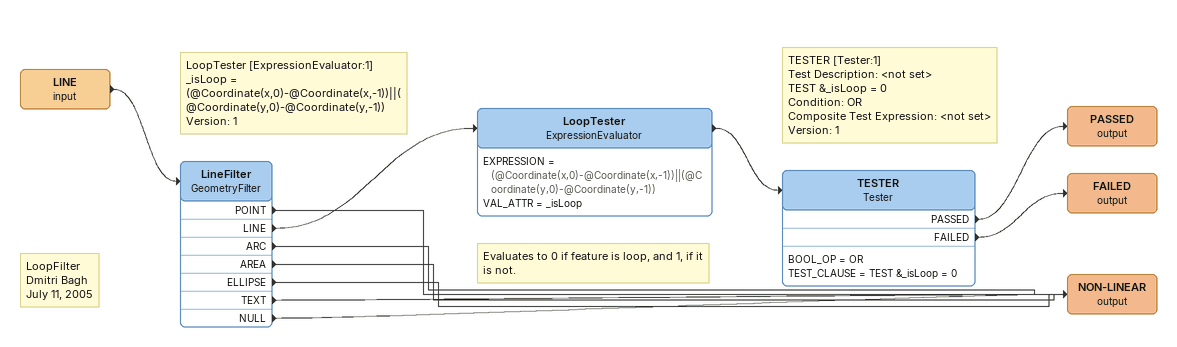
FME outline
LINE (input)
    -> LineFilter
Note: LoopFilter / Dmitri Bagh / July 11, 2005
LineFilter: GeometryFilter
    POINT -> NON-LINEAR (output)
    LINE -> LoopTester
    ARC -> NON-LINEAR (output)
    AREA -> NON-LINEAR (output)
    ELLIPSE -> NON-LINEAR (output)
    TEXT -> NON-LINEAR (output)
    NULL -> NON-LINEAR (output)
Note: LoopTester [ExpressionEvaluator:1] / _isLoop = (@Coordinate(x,0)-@Coordinate(x,-1))||(@Coordinate(y,0)-@Coordinate(y,-1)) / Version: 1
Note: Evaluates to 0 if feature is loop, and 1, if it is not.
LoopTester: ExpressionEvaluator
    EXPRESSION = (@Coordinate(x,0)-@Coordinate(x,-1))||(@Coordinate(y,0)-@Coordinate(y,-1))
    VAL_ATTR = _isLoop
    -> TESTER
Note: TESTER [Tester:1] / Test Description: <not set> / TEST &_isLoop = 0 / Condition: OR / Composite Test Expression: <not set> / Version: 1
TESTER: Tester
    BOOL_OP = OR
    TEST_CLAUSE = TEST &_isLoop = 0
    PASSED -> PASSED (output)
    FAILED -> FAILED (output)
PASSED (output)
FAILED (output)
NON-LINEAR (output)
